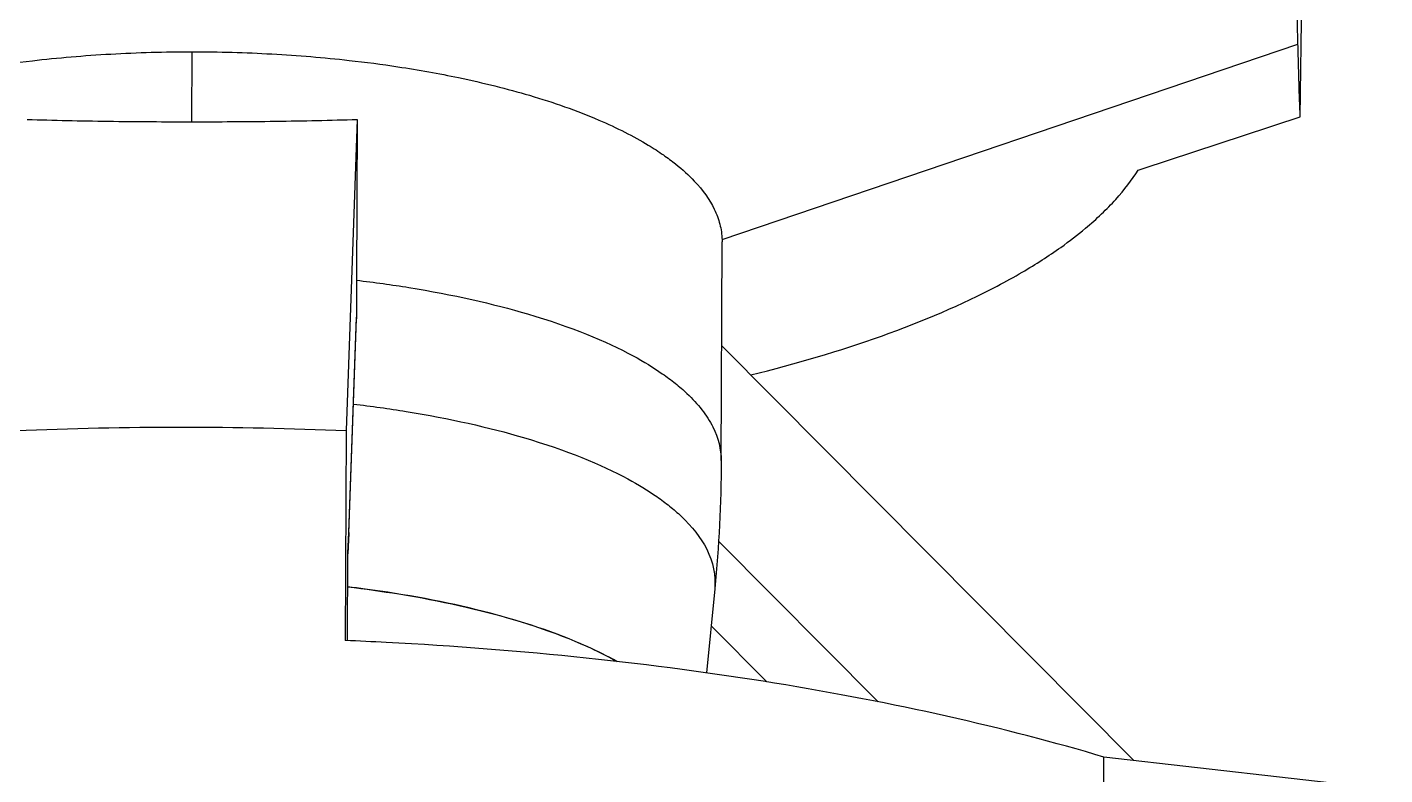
# Model space of a CAD drawing. Header units: millimetres. Extents: x 48717 to 75522, y 76128 to 88842.
# Drawn here: x 58819.4 to 58909.9, y 81638 to 81687.8 of the extents above; entities that cross this region are included whole.
import ezdxf

# ---------------------------------------------------------------- set-up
doc = ezdxf.new("R2010")
doc.units = ezdxf.units.MM
doc.layers.add('Top (Plan) View2-DV90-S1B-001a', color=140, linetype='Continuous')

# ---------------------------------------------------------------- blocks, each defined once
blk = doc.blocks.new('*U863')
at = {"layer": 'Top (Plan) View2-DV90-S1B-001a', "color": 0, "linetype": 'ByBlock', "lineweight": -2}
for p, q in [((58904.291, 81681.874), (58905.065, 81740.029)), ((58865.747, 81673.68), (58904.145, 81686.713)), ((58830.403, 81681.54), (58830.421, 81686.207)), ((58841.423, 81681.696), (58840.683, 81660.951)), ((58841.423, 81681.696), (58841.382, 81670.975)), ((58865.692, 81658.942), (58865.748, 81673.54)), ((58840.861, 81654.152), (58841.373, 81668.517)), ((58840.862, 81654.093), (58841.372, 81668.403)), ((58865.722, 81666.612), (58893.213, 81638.946)), ((58840.683, 81660.951), (58840.63, 81646.945)), ((58840.811, 81652.763), (58840.861, 81654.152)), ((58840.86, 81654.114), (58840.811, 81652.725)), ((58865.515, 81653.578), (58876.164, 81642.861)), ((58840.789, 81646.939), (58840.811, 81652.763)), ((58865.259, 81650.391), (58864.712, 81644.79)), ((58865.019, 81647.934), (58868.744, 81644.185)), ((58909.936, 81637.032), (58891.212, 81639.175))]:
    blk.add_line(p, q, dxfattribs=at)
for points, knots in [([(58904.145, 81686.713), (58904.133, 81687.145), (58904.122, 81687.584), (58904.1, 81688.519), (58904.088, 81689.014), (58904.054, 81690.501), (58904.033, 81691.521), (58904.012, 81692.581)], [-1.496516, -1.496516, -1.496516, -1.496516, -1.134287, -1.134287, -0.747818, -0.747818, -0.000001, -0.000001, -0.000001, -0.000001]), ([(58904.291, 81681.874), (58904.265, 81682.599), (58904.241, 81683.357), (58904.204, 81684.582), (58904.191, 81685.013), (58904.167, 81685.864), (58904.156, 81686.282), (58904.145, 81686.713)], [-1.497987, -1.497987, -1.497987, -1.497987, -0.749152, -0.749152, -0.361374, -0.361374, 0, 0, 0, 0]), ([(58795.749, 81673.812), (58795.75, 81674.056), (58795.771, 81674.299), (58795.857, 81674.823), (58795.931, 81675.104), (58796.223, 81675.924), (58796.514, 81676.456), (58797.614, 81677.946), (58798.655, 81678.887), (58800.347, 81679.996), (58800.728, 81680.225), (58801.595, 81680.715), (58802.103, 81680.982), (58802.933, 81681.38), (58803.234, 81681.517), (58804.244, 81681.96), (58804.988, 81682.256), (58806.504, 81682.804), (58807.273, 81683.058), (58808.795, 81683.516), (58809.543, 81683.723), (58811.002, 81684.093), (58811.71, 81684.259), (58813.732, 81684.698), (58815.085, 81684.95), (58817.557, 81685.335), (58818.656, 81685.483), (58821.475, 81685.807), (58823.225, 81685.957), (58826.791, 81686.158), (58828.61, 81686.207), (58830.421, 81686.207)], [0.037121, 0.037121, 0.037121, 0.037121, 0.241014, 0.241014, 0.477163, 0.477163, 0.93449, 0.93449, 1.777902, 1.777902, 2.007647, 2.007647, 2.270575, 2.270575, 2.413482, 2.413482, 2.737632, 2.737632, 3.042656, 3.042656, 3.318161, 3.318161, 3.565301, 3.565301, 4.00834, 4.00834, 4.347916, 4.347916, 4.866501, 4.866501, 5.392864, 5.392864, 5.392864, 5.392864]), ([(58830.421, 81686.207), (58832.195, 81686.207), (58833.979, 81686.16), (58837.482, 81685.967), (58839.206, 81685.823), (58841.99, 81685.512), (58843.078, 81685.37), (58845.532, 81684.999), (58846.878, 81684.757), (58849.838, 81684.139), (58851.427, 81683.742), (58853.724, 81683.062), (58854.505, 81682.808), (58856.049, 81682.26), (58856.808, 81681.965), (58858.742, 81681.136), (58859.857, 81680.575), (58861.186, 81679.768), (58861.52, 81679.55), (58862.125, 81679.129), (58862.397, 81678.928), (58863.122, 81678.352), (58863.539, 81677.969), (58864.475, 81676.975), (58864.921, 81676.349), (58865.39, 81675.382), (58865.514, 81675.047), (58865.644, 81674.542), (58865.678, 81674.371), (58865.727, 81674.026), (58865.742, 81673.853), (58865.747, 81673.68)], [0, 0, 0, 0, 0.532143, 0.532143, 1.05706, 1.05706, 1.401053, 1.401053, 1.850441, 1.850441, 2.426785, 2.426785, 2.742052, 2.742052, 3.076897, 3.076897, 3.644746, 3.644746, 3.851803, 3.851803, 4.038168, 4.038168, 4.37742, 4.37742, 4.918476, 4.918476, 5.200759, 5.200759, 5.344676, 5.344676, 5.49028, 5.49028, 5.49028, 5.49028]), ([(58819.424, 81681.696), (58821.172, 81681.642), (58822.982, 81681.603), (58825.777, 81681.564), (58826.741, 81681.555), (58828.603, 81681.543), (58829.503, 81681.54), (58830.403, 81681.54)], [-1.11898, -1.11898, -1.11898, -1.11898, -0.561115, -0.561115, -0.270055, -0.270055, 0, 0, 0, 0]), ([(58830.403, 81681.54), (58831.304, 81681.54), (58832.205, 81681.543), (58834.069, 81681.555), (58835.034, 81681.564), (58837.84, 81681.603), (58839.661, 81681.642), (58841.423, 81681.696)], [-1.125169, -1.125169, -1.125169, -1.125169, -0.853569, -0.853569, -0.561167, -0.561167, 0, 0, 0, 0]), ([(58893.489, 81678.303), (58895.288, 81678.895), (58897.094, 81679.491), (58900.689, 81680.68), (58902.494, 81681.278), (58904.291, 81681.874)], [-1.143185, -1.143185, -1.143185, -1.143185, -0.5717, -0.5717, -0.000001, -0.000001, -0.000001, -0.000001]), ([(58867.664, 81664.657), (58873.685, 81666.145), (58879.396, 81668.107), (58884.673, 81670.888), (58885.226, 81671.195), (58886.678, 81672.046), (58887.537, 81672.599), (58888.915, 81673.582), (58889.464, 81674.006), (58890.73, 81675.068), (58891.405, 81675.713), (58892.575, 81677.006), (58893.073, 81677.653), (58893.489, 81678.303)], [12.468808, 12.468808, 12.468808, 12.468808, 14.65735, 14.65735, 14.924222, 14.924222, 15.38523, 15.38523, 15.725351, 15.725351, 16.225678, 16.225678, 16.714855, 16.714855, 16.714855, 16.714855]), ([(58841.382, 81670.975), (58841.38, 81670.567), (58841.379, 81670.158), (58841.376, 81669.339), (58841.374, 81668.928), (58841.373, 81668.517)], [-0.2621759, -0.2621759, -0.2621759, -0.2621759, -0.1311612, -0.1311612, -0.0002863, -0.0002863, -0.0002863, -0.0002863]), ([(58841.382, 81670.975), (58842.579, 81670.834), (58843.746, 81670.671), (58844.872, 81670.488), (58847.813, 81670.013), (58850.479, 81669.405), (58852.79, 81668.724), (58855.679, 81667.872), (58858.014, 81666.906), (58859.816, 81665.934), (58860.537, 81665.545), (58861.172, 81665.155), (58861.769, 81664.74), (58862.068, 81664.532), (58862.357, 81664.319), (58862.632, 81664.099), (58862.907, 81663.879), (58863.167, 81663.653), (58863.412, 81663.421), (58864.146, 81662.725), (58864.741, 81661.978), (58865.137, 81661.189), (58865.499, 81660.469), (58865.695, 81659.715), (58865.692, 81658.942)], [0.0000114, 0.0000114, 0.0000114, 0.0000114, 0.0664187, 0.0664187, 0.0664187, 0.239852, 0.239852, 0.239852, 0.4566437, 0.4566437, 0.4566437, 0.5433603, 0.5433603, 0.5433603, 0.5867186, 0.5867186, 0.5867186, 0.630077, 0.630077, 0.630077, 0.7601519, 0.7601519, 0.7601519, 0.878894, 0.878894, 0.878894, 0.878894]), ([(58841.169, 81662.715), (58842.376, 81662.574), (58846.567, 81661.99), (58853.528, 81660.404), (58858.609, 81658.301), (58861.124, 81656.758), (58862.268, 81655.912), (58863.555, 81654.794), (58864.974, 81653.012), (58865.348, 81651.299), (58865.259, 81650.391)], [0.5462537, 0.5462537, 0.5462537, 0.5462537, 0.5625, 0.6041667, 0.65625, 0.6770833, 0.6875, 0.6979167, 0.7291667, 0.7628474, 0.7628474, 0.7628474, 0.7628474]), ([(58818.684, 81660.951), (58822.33, 81661.104), (58826.008, 81661.179), (58833.353, 81661.178), (58837.033, 81661.104), (58840.683, 81660.951)], [-2.20364, -2.20364, -2.20364, -2.20364, -1.101395, -1.101395, 0, 0, 0, 0]), ([(58840.802, 81650.525), (58841.966, 81650.388), (58846.018, 81649.824), (58852.752, 81648.289), (58856.893, 81646.575), (58858.68, 81645.595), (58858.767, 81645.547)], [0.5463205, 0.5463205, 0.5463205, 0.5463205, 0.5625, 0.6041667, 0.65625, 0.6589592, 0.6589592, 0.6589592, 0.6589592]), ([(58858.743, 81645.55), (58858.118, 81645.898), (58855.559, 81647.176), (58850.014, 81649.032), (58844.253, 81650.093), (58841.186, 81650.476), (58840.802, 81650.521)], [0.8392761, 0.8392761, 0.8392761, 0.8392761, 0.8541667, 0.8958333, 0.9375, 0.9434596, 0.9434596, 0.9434596, 0.9434596]), ([(58891.212, 81639.175), (58887.958, 81640.145), (58884.451, 81641.062), (58877.092, 81642.713), (58873.258, 81643.454), (58865.225, 81644.756), (58861.026, 81645.318), (58852.361, 81646.231), (58847.894, 81646.582), (58842.452, 81646.865), (58841.542, 81646.907), (58840.63, 81646.945)], [0.873245, 0.873245, 0.873245, 0.873245, 1.179174, 1.179174, 1.473967, 1.473967, 1.768761, 1.768761, 2.063554, 2.063554, 2.122565, 2.122565, 2.122565, 2.122565]), ([(58891.123, 81615.832), (58891.138, 81619.722), (58891.152, 81623.613), (58891.182, 81631.394), (58891.197, 81635.285), (58891.212, 81639.175)], [-2.500147, -2.500147, -2.500147, -2.500147, -1.250147, -1.250147, -0.000147, -0.000147, -0.000147, -0.000147])]:
    blk.add_open_spline(points, degree=3, knots=knots, dxfattribs=at)
for points in [[(58865.747, 81673.68), (58865.748, 81673.633), (58865.748, 81673.586), (58865.748, 81673.54)], [(58841.373, 81668.517), (58841.374, 81668.479), (58841.373, 81668.441), (58841.372, 81668.403)], [(58865.692, 81658.942), (58865.681, 81656.087), (58865.537, 81653.23), (58865.259, 81650.391)], [(58840.861, 81654.152), (58840.861, 81654.139), (58840.861, 81654.126), (58840.86, 81654.114)], [(58864.876, 81652.717), (58864.876, 81652.717), (58864.876, 81652.717), (58864.876, 81652.718)]]:
    blk.add_open_spline(points, degree=3, dxfattribs=at)

msp = doc.modelspace()

# ---------------------------------------------------------------- block references
at = {"layer": 'Top (Plan) View2-DV90-S1B-001a'}
msp.add_blockref('*U863', (0, 0), dxfattribs=at)

doc.saveas('drawing.dxf')
